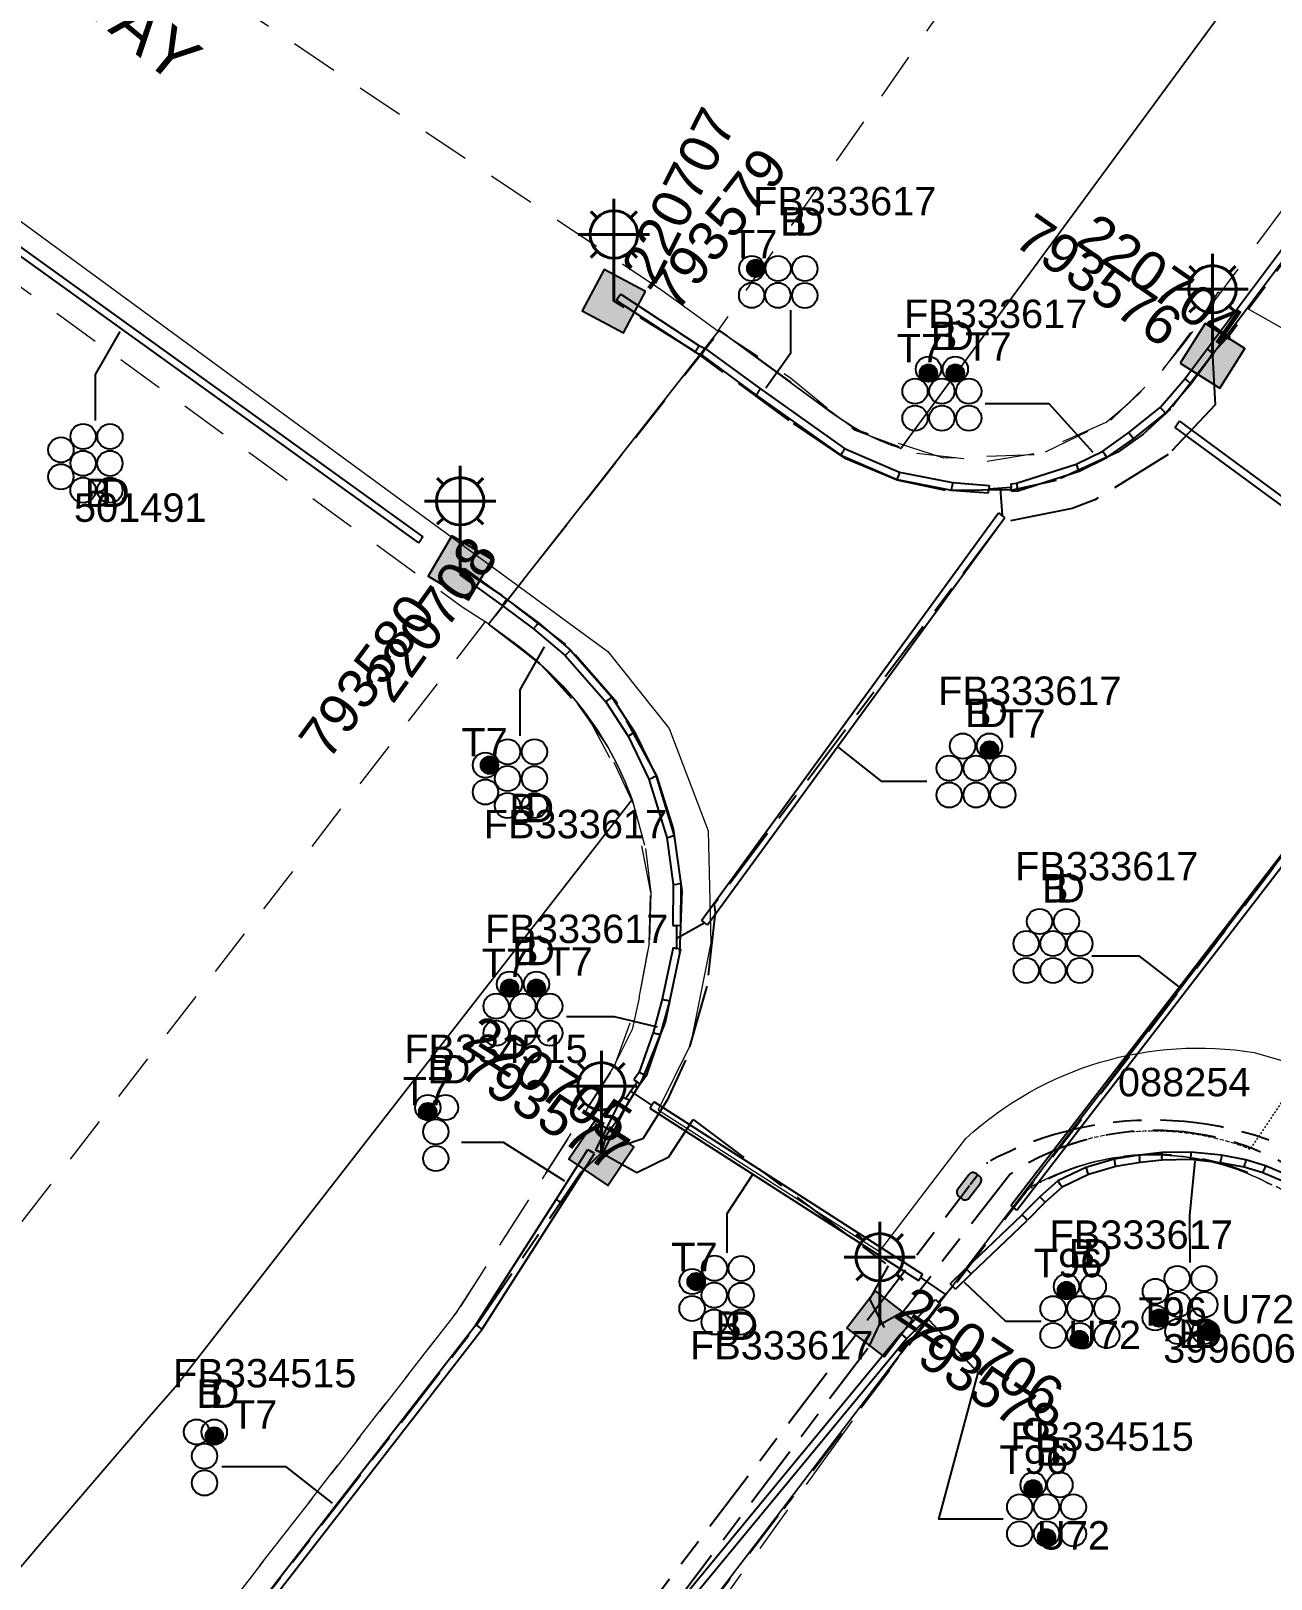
# Model space of a CAD drawing. Header units: metres. Extents: x -1 to 308408, y -2 to 6256973.
# Drawn here: x 307128.1 to 307206.6, y 6254850.2 to 6254948.2 of the extents above; entities that cross this region are included whole.
import ezdxf
from ezdxf.enums import TextEntityAlignment as Align

# ---------------------------------------------------------------- set-up
doc = ezdxf.new("R2010")
doc.units = ezdxf.units.M
for name, pattern in [('Cable Exist UG', [8.2, 4, -1.2, 1.8, -1.2]), ('Dash', [5, 3, -2]), ('HIDDEN', [0.375, 0.25, -0.125]), ('HIDDEN2', [0.1875, 0.125, -0.0625])]:
    doc.linetypes.add(name, pattern=pattern)
doc.layers.get('0').update_dxf_attribs({"color": 6})
for name, color, linetype in [('_User DUCT CONFIGS', 7, 'Continuous'), ('Duct_SP_EXT', 7, 'Continuous'), ('Equip_HV_EXT', 7, 'Continuous'), ('Equip_SP_SL_EXT', 7, 'Continuous'), ('Mains_HV_EXT', 7, 'Continuous'), ('Mains_HV_MOD', 3, 'Continuous'), ('Mains_HV_NEW_U72', 2, 'Continuous'), ('Mains_SL_EXT', 7, 'Continuous'), ('SupportsUG_SP_LV_SL_EXT', 7, 'Continuous'), ('Trench_SP_EXT', 7, 'Continuous')]:
    doc.layers.add(name, color=color, linetype=linetype)
for name, color, linetype, lineweight in [('Cadastre Developer_SP_EXT', 9, 'Continuous', 5), ('Cadastre Land Parcels_SP_EXT', 9, 'Continuous', 5), ('Cadastre Other Property_SP_EXT', 9, 'HIDDEN', 5), ('Cadastre Road Names_SP_HV_LV_SL_EXT', 9, 'Continuous', 5), ('Cadastre Roads_SP_EXT', 9, 'Continuous', 5)]:
    doc.layers.add(name, color=color, linetype=linetype, lineweight=lineweight)
doc.styles.add('COLUMN_LABEL', font='arial.ttf')
doc.styles.add('iecARIAL', font='arial.ttf', dxfattribs={"height": 2})
doc.styles.add('POLE_LABEL', font='arial.ttf')
doc.styles.get("Standard").update_dxf_attribs({"font": 'arial.ttf'})
doc.linetypes.add('Cable New UG', pattern='A,7,-0.25,["x",Standard,S=2,R=0,X=0.2,Y=-0.8],-2.1', length=9.35)

# ---------------------------------------------------------------- blocks, each defined once
blk = doc.blocks.new('COLUMN_EXT')
blk.add_hatch(color=256).paths.add_polyline_path([(-1.485, 1.485), (-1.485, -1.485), (1.485, -1.485), (1.485, 1.485)])
blk.add_lwpolyline([(-1.485, -1.485), (1.485, -1.485), (1.485, 1.485), (-1.485, 1.485)], close=True)
for tag, height, style, flags, p in [('ASSET_NUM', 2.5, 'COLUMN_LABEL', 8, (2, 2)), ('STRUCTURE_PLANT_NUMBER', 0.2, 'POLE_LABEL', 9, (1.813, 0.031)), ('STREET_CODE', 0.2, 'COLUMN_LABEL', 9, (1.813, -0.2))]:
    blk.add_attdef(tag, text='', height=height, dxfattribs=dict(style=style, flags=flags)).set_placement(p, align=Align.MIDDLE_LEFT)
at = {"flags": 9}
for tag, p in [('OWNED_BY', (1.813, -0.6)), ('STATE', (1.813, -0.8)), ('COLUMN_TYPE', (1.813, -0.4)), ('USAGE', (1.813, -1)), ('STREETNAME', (1.813, -1.6)), ('SUBURB', (1.813, -1.8)), ('LEGEND', (1.813, -1.2)), ('LOCATION', (1.813, -1.4)), ('NOTES', (1.813, -2))]:
    blk.add_attdef(tag, text='', height=0.2, dxfattribs=at).set_placement(p, align=Align.MIDDLE_LEFT)
at = {"flags": 1}
blk.add_attdef('Z', (1.813, -2.351), '', height=0.2, dxfattribs=at)
blk = doc.blocks.new('DUCT_EXT')
blk.add_circle((0, 0.8), 0.8)
at = {"flags": 1}
blk.add_attdef('Z', (0, 0), '', height=0.2, dxfattribs=at)
at = {"flags": 9}
for tag, p in [('DUCT_CODE', (0, 0)), ('XSECT_TYPE', (0, -0.2)), ('STATE', (0, -0.6)), ('FB_REFERENCE', (0, -0.4)), ('NOTES', (0, -0.8))]:
    blk.add_attdef(tag, text='', height=0.2, dxfattribs=at).set_placement(p, align=Align.MIDDLE_LEFT)
blk = doc.blocks.new('SL_LANTERN_EXT')
at = {"lineweight": 40}
for p, q in [((0, 1.968), (0, 6.468)), ((-1.459, 5.676), (-1.061, 5.278)), ((1.458, 5.676), (1.06, 5.278)), ((-2.25, 4.218), (2.25, 4.218)), ((-1.459, 2.759), (-1.061, 3.157)), ((1.458, 2.759), (1.06, 3.157)), ((0, 0), (0, 2.721))]:
    blk.add_line(p, q, dxfattribs=at)
blk.add_circle((0, 4.218), 1.5, dxfattribs=at)
at = {"style": 'iecARIAL', "flags": 8}
blk.add_attdef('ASSET_NUM', (1.5, 1.5), '', height=2.5, dxfattribs=at)
for tag, p, height, flags in [('CONSTRUCTED_VOLTAGE', (0.981, -0.653), 0.2, 9), ('CONTROL_TYPE', (0.981, -0.853), 0.2, 9), ('LANTERN_PURPOSE', (0.981, -1.053), 0.2, 9), ('LNUMBER', (2.181, -3.253), 2.5, 8), ('OPERATING_VOLTAGE', (0.981, -1.653), 0.2, 9), ('ORIENTATION', (0.981, -1.853), 0.2, 9), ('OWNED_BY', (0.981, -2.053), 0.2, 9), ('LANTERN_TYPE', (0.981, -1.253), 0.2, 9), ('NO_PHASES', (0.981, -1.453), 0.2, 9), ('STATE', (0.981, -2.253), 0.2, 9), ('CEXIST', (0.981, -2.653), 0.2, 9), ('CNEW', (0.981, -2.853), 0.2, 9), ('CNUMBER', (0.981, -3.053), 0.2, 9), ('USAGE', (0.981, -2.453), 0.2, 9), ('CREMOVE', (0.981, -3.253), 0.2, 9), ('CREPLACE', (0.981, -3.453), 0.2, 9), ('LKINGHEIGHT', (0.981, -3.653), 0.2, 9), ('LBRACKET', (0.981, -3.853), 0.2, 9), ('LBRACKETVOCAB', (0.981, -4.053), 0.2, 9), ('LCATEGORY', (0.981, -4.253), 0.2, 9), ('LCHARGE1', (0.981, -4.453), 0.2, 9), ('LCHARGE1PERCENT', (0.981, -4.653), 0.2, 9), ('LCHARGE2', (0.981, -4.853), 0.2, 9), ('LCHARGE2PERCENT', (0.981, -5.053), 0.2, 9), ('LCHARGE3', (0.981, -5.253), 0.2, 9), ('LCHARGE3PERCENT', (0.981, -5.453), 0.2, 9), ('LEXIST', (0.981, -5.653), 0.2, 9), ('LLAMP', (0.981, -5.853), 0.2, 9), ('LLAMPVOCAB', (0.981, -6.053), 0.2, 9), ('LMAST', (0.981, -6.253), 0.2, 9), ('LMASTVOCAB', (0.981, -6.453), 0.2, 9), ('LNEW', (0.981, -6.653), 0.2, 9), ('LANTNUMBER', (0.981, -6.853), 0.2, 9), ('LOUTREACH', (0.981, -7.253), 0.2, 9), ('LOUTREACHVOCAB', (0.981, -7.453), 0.2, 9), ('LRATECODE', (0.981, -7.653), 0.2, 9), ('LREMOVE', (0.981, -7.853), 0.2, 9), ('LREPLACE', (0.981, -8.053), 0.2, 9), ('LTYPE', (0.981, -8.253), 0.2, 9), ('LTYPEVOCAB', (0.981, -8.453), 0.2, 9), ('LEGEND', (0.981, -8.653), 0.2, 9), ('LOCATION', (0.981, -8.853), 0.2, 9), ('STREETNAME', (0.981, -9.253), 0.2, 9), ('SUBURB', (0.981, -9.453), 0.2, 1), ('NOTES', (0.981, -9.053), 0.2, 9)]:
    blk.add_attdef(tag, p, '', height=height, dxfattribs=dict(flags=flags))
blk = doc.blocks.new('HV_STJ_EXT')
h = blk.add_hatch(color=256)
edge = h.paths.add_edge_path()
edge.add_ellipse((-0.586, 0.131), major_axis=(0.226, 0.226), ratio=1, start_angle=44.99996, end_angle=135)
edge.add_line((-0.906, 0.131), (-0.906, -0.131))
edge.add_ellipse((-0.586, -0.131), major_axis=(0.226, 0.226), ratio=1, start_angle=134.99996, end_angle=225)
edge.add_line((-0.586, -0.451), (0.586, -0.451))
edge.add_ellipse((0.586, -0.131), major_axis=(-0.226, 0.226), ratio=1, start_angle=134.99996, end_angle=225)
edge.add_line((0.906, -0.131), (0.906, 0.131))
edge.add_ellipse((0.586, 0.131), major_axis=(-0.226, 0.226), ratio=1, start_angle=224.99996, end_angle=315)
edge.add_line((0.586, 0.451), (-0.586, 0.451))
blk.add_lwpolyline([(-0.906, 0.131), (-0.906, -0.131, 0.414214), (-0.586, -0.451), (0.586, -0.451, 0.414214), (0.906, -0.131), (0.906, 0.131, 0.414214), (0.586, 0.451), (-0.586, 0.451, 0.414214)], format="xyb", close=True)
for tag, flags, p in [('ORIENTATION', 9, (1.5, 0)), ('Z', 1, (1.5, -0.8)), ('USAGE', 9, (1.5, -0.2)), ('LEGEND', 9, (1.5, -0.4)), ('NOTES', 9, (1.5, -0.6))]:
    blk.add_attdef(tag, text='', height=0.2, dxfattribs=dict(flags=flags)).set_placement(p, align=Align.MIDDLE_LEFT)
blk = doc.blocks.new('CABLE_LARGE_EXT')
h = blk.add_hatch(color=256)
edge = h.paths.add_edge_path()
edge.add_arc((0, 0.55), 0.55, 0, 360)
blk.add_circle((0, 0.55), 0.55)
at = {"flags": 1}
blk.add_attdef('Z', (0, 0), '', height=0.2, dxfattribs=at)
at = {"flags": 9}
for tag, p in [('COND_CODE', (0, 0)), ('XSECT_SIZE', (0, -0.6)), ('STATE', (0, -0.4)), ('FB_REFERENCE', (0, -0.2)), ('NOTES', (0, -0.8))]:
    blk.add_attdef(tag, text='', height=0.2, dxfattribs=at).set_placement(p, align=Align.MIDDLE_LEFT)

msp = doc.modelspace()

# ---------------------------------------------------------------- linework, layer by layer
at = {"layer": '_User DUCT CONFIGS'}
for points in [[(307176.149, 6254930.517), (307176.149, 6254927.76), (307174.584, 6254925.574)], [(307132.183, 6254923.521), (307132.183, 6254926.437), (307133.729, 6254929.154)], [(307188.474, 6254924.614), (307192.487, 6254924.614), (307195.275, 6254921.523)], [(307159.04, 6254903.565), (307159.04, 6254906.481), (307160.587, 6254909.198)], [(307159.04, 6254903.565), (307159.04, 6254906.481), (307160.587, 6254909.198)], [(307184.782, 6254900.691), (307181.926, 6254900.685), (307179.199, 6254902.824)], [(307195.203, 6254889.644), (307198.187, 6254889.651), (307200.717, 6254887.684)], [(307161.969, 6254885.805), (307164.993, 6254885.805), (307167.711, 6254885.153)], [(307155.338, 6254877.864), (307157.957, 6254877.864), (307161.846, 6254875.41)], [(307201.427, 6254870.236), (307201.419, 6254873.207), (307201.755, 6254876.651)], [(307172.141, 6254870.848), (307172.141, 6254873.338), (307173.78, 6254875.858)], [(307192.013, 6254866.502), (307189.777, 6254866.502), (307187.163, 6254868.979)], [(307189.612, 6254853.994), (307185.536, 6254853.994), (307188.015, 6254863.263), (307184.931, 6254866.587)], [(307140.163, 6254857.333), (307144.188, 6254857.333), (307147.145, 6254855.005)]]:
    msp.add_lwpolyline(points, dxfattribs=at)
at = {"layer": 'Cadastre Developer_SP_EXT', "linetype": 'Dash'}
for points in [[(307250.277, 6255133.844), (307240.597, 6255065.826), (307240.597, 6255065.826, -0.108223), (307208.682, 6254983.157), (307208.682, 6254983.157), (307201.356, 6254971.646), (307192.2, 6254958.827), (307171.57, 6254929.255), (307171.57, 6254929.255), (307176.143, 6254926.228), (307176.143, 6254926.228), (307180.213, 6254922.91), (307184.136, 6254921.471), (307188.584, 6254920.947), (307192.289, 6254921.554), (307196.412, 6254923.552), (307199.682, 6254926.691), (307211.942, 6254943.106), (307224.343, 6254960.036), (307224.343, 6254960.036, 0.129274), (307269.714, 6255084.985), (307269.714, 6255084.985), (307281.785, 6255171.615)], [(307225.157, 6254919.373), (307203.199, 6254931.644), (307203.199, 6254931.644, -0.098098), (307196.092, 6254923.413), (307196.092, 6254923.413), (307191.569, 6254921.359), (307185.839, 6254921.138), (307180.213, 6254922.975), (307171.635, 6254929.257), (307157.049, 6254910.635), (307160.278, 6254908.15), (307163.285, 6254904.855), (307166.122, 6254899.537), (307166.967, 6254896.443), (307167.3, 6254893.659), (307167.213, 6254890.457), (307166.562, 6254886.992), (307166.137, 6254884.985), (307164.95, 6254882.624), (307155.051, 6254867.13), (307142.106, 6254850.458), (307124.182, 6254827.368)], [(307022.471, 6254666.341), (307045.175, 6254710.167), (307045.175, 6254710.167, -0.009628), (307070.29, 6254751.501), (307070.29, 6254751.501), (307093.311, 6254784.988), (307124.182, 6254827.368), (307155.051, 6254867.13), (307164.983, 6254882.591), (307166.562, 6254886.992), (307167.213, 6254890.457), (307167.3, 6254893.659), (307166.256, 6254899.157), (307164.404, 6254903.172), (307162.537, 6254905.814), (307160.343, 6254908.053), (307156.852, 6254910.822), (307106.654, 6254845.812), (307073.43, 6254805.523), (307055.968, 6254781.757), (307039.943, 6254755.556), (307022.676, 6254726.256), (307008.549, 6254701.665), (306998.347, 6254680.736)], [(307310.641, 6254846.028, -0.136679), (307274.885, 6254844.636), (307274.885, 6254844.636, -0.18491), (307249.019, 6254861.992), (307249.019, 6254861.992), (307241.904, 6254872.884), (307233.708, 6254882), (307221.899, 6254891.272), (307221.899, 6254891.272, -0.26887), (307216.868, 6254908.701), (307216.868, 6254908.701), (307190.862, 6254874.586), (307190.862, 6254874.586, -0.336702), (307209.316, 6254873.319), (307209.316, 6254873.319), (307225.458, 6254860.648), (307238.397, 6254847.507), (307238.397, 6254847.507, 0.121149), (307264.619, 6254832.509), (307264.619, 6254832.509, 0.153957), (307310.461, 6254831.083)]]:
    msp.add_lwpolyline(points, format="xyb", dxfattribs=at)
msp.add_lwpolyline([(307449.756, 6255019.672), (307287.815, 6255043.287), (307287.815, 6255043.287, -0.119526), (307224.898, 6254919.037), (307224.898, 6254919.037), (307175.724, 6254854.646), (307175.724, 6254854.646, -0.013621), (307117.149, 6254781.72), (307117.149, 6254781.72), (307124.959, 6254775.574), (307124.959, 6254775.574, -0.173854), (307222.31, 6254791.399), (307222.31, 6254791.399), (307252.681, 6254784.364), (307258.59, 6254783.427), (307258.59, 6254783.427, 0.201722), (307292.364, 6254795.418), (307292.364, 6254795.418), (307456.661, 6254967.51), (307444.252, 6254979.247), (307449.756, 6255019.672)], format="xyb", close=True, dxfattribs=at)
for points in [[(307102.793, 6254949.681), (307117.577, 6254939.122), (307155.383, 6254911.729), (307157.061, 6254910.656), (307157.061, 6254910.656), (307171.635, 6254929.125), (307170.226, 6254930.155), (307168.015, 6254931.748), (307141.051, 6254949.86)], [(307117.133, 6254781.729), (307135.693, 6254805.131), (307151.65, 6254821.613), (307162.504, 6254835.943), (307178.302, 6254857.78), (307183.141, 6254864.453), (307187.177, 6254869.76), (307189.873, 6254873.234), (307193.199, 6254877.645), (307197.255, 6254882.918), (307209, 6254898.216)]]:
    msp.add_lwpolyline(points, dxfattribs=at)
at = {"layer": 'Cadastre Land Parcels_SP_EXT', "linetype": 'Continuous'}
for points in [[(307127.342, 6254850.846), (307128.973, 6254852.774), (307130.609, 6254854.697), (307132.251, 6254856.616), (307133.899, 6254858.53), (307135.552, 6254860.44), (307137.212, 6254862.345), (307166.123, 6254899.538), (307165.983, 6254899.914), (307165.837, 6254900.289), (307165.683, 6254900.661), (307165.521, 6254901.028), (307165.353, 6254901.395), (307165.178, 6254901.757), (307164.995, 6254902.117), (307164.805, 6254902.472), (307164.608, 6254902.824), (307164.404, 6254903.173), (307164.194, 6254903.518), (307163.977, 6254903.858), (307163.753, 6254904.195), (307163.523, 6254904.527), (307163.285, 6254904.855), (307163.042, 6254905.179), (307162.793, 6254905.499), (307162.537, 6254905.813), (307162.275, 6254906.123), (307162.007, 6254906.428), (307161.732, 6254906.729), (307161.453, 6254907.023), (307161.167, 6254907.314), (307160.877, 6254907.598), (307160.58, 6254907.877), (307160.278, 6254908.15), (307159.971, 6254908.419), (307159.658, 6254908.682), (307159.34, 6254908.938), (307159.017, 6254909.188), (307158.69, 6254909.433), (307157.049, 6254910.636), (307171.635, 6254929.256), (307178.855, 6254923.96), (307179.135, 6254923.76), (307179.419, 6254923.566), (307179.708, 6254923.377), (307180, 6254923.196), (307180.298, 6254923.022), (307180.599, 6254922.855), (307180.905, 6254922.694), (307181.214, 6254922.54), (307181.526, 6254922.393), (307181.843, 6254922.251), (307182.162, 6254922.119), (307182.484, 6254921.993), (307182.809, 6254921.874), (307183.138, 6254921.761), (307210.016, 6254958.349)], [(307217.082, 6254908.826), (307191.196, 6254875.021), (307191.555, 6254875.131), (307191.863, 6254875.295), (307192.175, 6254875.45), (307192.489, 6254875.601), (307192.808, 6254875.744), (307193.129, 6254875.879), (307193.454, 6254876.008), (307193.781, 6254876.129), (307194.111, 6254876.243), (307194.444, 6254876.35), (307194.778, 6254876.449), (307195.115, 6254876.54), (307195.453, 6254876.625), (307195.793, 6254876.702), (307196.136, 6254876.772), (307196.48, 6254876.834), (307196.824, 6254876.888), (307197.17, 6254876.934), (307197.517, 6254876.973), (307197.864, 6254877.005), (307198.212, 6254877.028), (307198.56, 6254877.044), (307198.91, 6254877.052), (307199.258, 6254877.052), (307199.606, 6254877.044), (307199.954, 6254877.029), (307200.303, 6254877.006), (307200.649, 6254876.976), (307200.996, 6254876.938), (307201.342, 6254876.891), (307201.685, 6254876.839), (307202.029, 6254876.777), (307202.37, 6254876.708), (307202.709, 6254876.632), (307203.048, 6254876.548), (307203.383, 6254876.457), (307203.716, 6254876.359), (307204.048, 6254876.252), (307204.376, 6254876.139), (307204.703, 6254876.017), (307205.026, 6254875.89), (307205.346, 6254875.754), (307205.663, 6254875.612), (307205.977, 6254875.463), (307206.287, 6254875.307), (307206.594, 6254875.145)], [(307206.594, 6254875.145), (307206.287, 6254875.307), (307205.977, 6254875.463), (307205.663, 6254875.612), (307205.346, 6254875.754), (307205.026, 6254875.89), (307204.703, 6254876.017), (307204.376, 6254876.139), (307204.048, 6254876.252), (307203.716, 6254876.359), (307203.383, 6254876.457), (307203.048, 6254876.548), (307202.709, 6254876.632), (307202.37, 6254876.708), (307202.029, 6254876.777), (307201.685, 6254876.839), (307201.342, 6254876.891), (307200.996, 6254876.938), (307200.649, 6254876.976), (307200.303, 6254877.006), (307199.954, 6254877.029), (307199.606, 6254877.044), (307199.258, 6254877.052), (307198.91, 6254877.052), (307198.56, 6254877.044), (307198.212, 6254877.028), (307197.864, 6254877.005), (307197.517, 6254876.973), (307197.17, 6254876.934), (307196.824, 6254876.888), (307196.48, 6254876.834), (307196.136, 6254876.772), (307195.793, 6254876.702), (307195.453, 6254876.625), (307195.115, 6254876.54), (307194.778, 6254876.449), (307194.444, 6254876.35), (307194.111, 6254876.243), (307193.781, 6254876.129), (307193.454, 6254876.008), (307193.129, 6254875.879), (307192.808, 6254875.744), (307192.489, 6254875.601), (307192.175, 6254875.45), (307191.863, 6254875.295), (307191.555, 6254875.131), (307191.196, 6254875.021), (307183.104, 6254864.453), (307165.555, 6254841.399)]]:
    msp.add_lwpolyline(points, dxfattribs=at)
at = {"layer": 'Cadastre Other Property_SP_EXT', "linetype": 'HIDDEN2'}
msp.add_lwpolyline([(307217.077, 6254895.145), (307205.218, 6254877.397), (307205.218, 6254877.397), (307204.882, 6254877.551), (307204.521, 6254877.675), (307204.159, 6254877.792), (307203.792, 6254877.901), (307203.425, 6254878), (307203.054, 6254878.092), (307202.681, 6254878.176), (307202.31, 6254878.25), (307201.932, 6254878.318), (307201.556, 6254878.376), (307201.178, 6254878.427), (307200.797, 6254878.468), (307200.418, 6254878.502), (307200.035, 6254878.527), (307199.655, 6254878.543), (307199.275, 6254878.552), (307198.892, 6254878.552), (307198.509, 6254878.543), (307198.128, 6254878.525), (307197.746, 6254878.5), (307197.365, 6254878.465), (307196.988, 6254878.423), (307196.608, 6254878.373), (307196.23, 6254878.313), (307195.854, 6254878.245), (307195.477, 6254878.169), (307195.105, 6254878.084), (307194.737, 6254877.992), (307194.368, 6254877.892), (307194, 6254877.783), (307193.638, 6254877.666), (307193.275, 6254877.542), (307193.123, 6254877.537), (307192.132, 6254876.23), (307191.154, 6254874.85), (307191.154, 6254874.85), (307192.175, 6254875.451), (307192.489, 6254875.601), (307192.808, 6254875.744), (307193.129, 6254875.879), (307193.454, 6254876.008), (307193.781, 6254876.129), (307194.111, 6254876.243), (307194.444, 6254876.35), (307194.778, 6254876.449), (307195.115, 6254876.54), (307195.453, 6254876.625), (307195.793, 6254876.702), (307196.136, 6254876.772), (307196.48, 6254876.833), (307196.824, 6254876.888), (307197.17, 6254876.934), (307197.517, 6254876.973), (307197.864, 6254877.005), (307198.212, 6254877.028), (307198.56, 6254877.044), (307198.91, 6254877.052), (307199.258, 6254877.052), (307199.606, 6254877.044), (307199.954, 6254877.029), (307200.303, 6254877.006), (307200.649, 6254876.976), (307200.996, 6254876.938), (307201.342, 6254876.891), (307201.685, 6254876.839), (307202.029, 6254876.777), (307202.37, 6254876.708), (307202.709, 6254876.632), (307203.048, 6254876.548), (307203.383, 6254876.457), (307203.716, 6254876.359), (307204.048, 6254876.252), (307204.376, 6254876.139), (307204.703, 6254876.017), (307205.025, 6254875.89), (307205.346, 6254875.754), (307205.663, 6254875.612), (307205.977, 6254875.463), (307206.287, 6254875.307), (307206.594, 6254875.145)], dxfattribs=at)
at = {"layer": 'Cadastre Roads_SP_EXT', "linetype": 'Continuous'}
for points in [[(307210.016, 6254958.349), (307183.138, 6254921.761), (307182.809, 6254921.874), (307182.484, 6254921.993), (307182.162, 6254922.119), (307181.843, 6254922.251), (307181.526, 6254922.393), (307181.214, 6254922.54), (307180.905, 6254922.694), (307180.599, 6254922.855), (307180.298, 6254923.022), (307180, 6254923.196), (307179.708, 6254923.377), (307179.419, 6254923.566), (307179.135, 6254923.76), (307178.855, 6254923.96), (307171.635, 6254929.256), (307157.049, 6254910.636), (307158.69, 6254909.433), (307159.017, 6254909.188), (307159.34, 6254908.938), (307159.658, 6254908.682), (307159.971, 6254908.419), (307160.278, 6254908.15), (307160.58, 6254907.877), (307160.876, 6254907.598), (307161.167, 6254907.314), (307161.453, 6254907.023), (307161.732, 6254906.729), (307162.007, 6254906.428), (307162.275, 6254906.123), (307162.537, 6254905.813), (307162.793, 6254905.499), (307163.042, 6254905.179), (307163.285, 6254904.855), (307163.522, 6254904.527), (307163.753, 6254904.195), (307163.977, 6254903.858), (307164.194, 6254903.517), (307164.404, 6254903.173), (307164.608, 6254902.824), (307164.805, 6254902.472), (307164.995, 6254902.117), (307165.178, 6254901.757), (307165.353, 6254901.395), (307165.522, 6254901.028), (307165.683, 6254900.661), (307165.837, 6254900.289), (307165.983, 6254899.914), (307166.123, 6254899.538), (307137.212, 6254862.345), (307135.552, 6254860.44), (307133.899, 6254858.53), (307132.251, 6254856.616), (307130.609, 6254854.697), (307128.973, 6254852.774), (307127.342, 6254850.846)], [(307165.555, 6254841.399), (307183.104, 6254864.453), (307191.196, 6254875.021), (307217.082, 6254908.826)]]:
    msp.add_lwpolyline(points, dxfattribs=at)
at = {"layer": 'Duct_SP_EXT'}
for p, q in [((307202.507, 6254928.066), (307213.566, 6254942.839)), ((307202.891, 6254927.778), (307213.953, 6254942.555)), ((307117.297, 6254941.194), (307152.614, 6254915.782)), ((307117.578, 6254941.584), (307152.894, 6254916.172)), ((307165.139, 6254931.13), (307165.271, 6254931.33)), ((307165.403, 6254931.53), (307165.271, 6254931.33)), ((307165.403, 6254931.53), (307170.357, 6254928.269)), ((307165.139, 6254931.13), (307170.126, 6254927.846)), ((307170.126, 6254927.846), (307170.241, 6254928.057)), ((307170.126, 6254927.846), (307170.532, 6254927.666)), ((307170.357, 6254928.269), (307170.241, 6254928.057)), ((307170.357, 6254928.269), (307170.727, 6254928.104)), ((307170.508, 6254927.676), (307170.629, 6254927.885)), ((307170.532, 6254927.666), (307170.508, 6254927.676)), ((307170.508, 6254927.676), (307173.97, 6254925.137)), ((307170.532, 6254927.666), (307170.629, 6254927.885)), ((307170.727, 6254928.104), (307170.629, 6254927.885)), ((307170.75, 6254928.094), (307170.629, 6254927.885)), ((307170.727, 6254928.104), (307170.75, 6254928.094)), ((307170.75, 6254928.094), (307174.251, 6254925.526)), ((307201.093, 6254926.159), (307202.506, 6254928.065)), ((307201.467, 6254925.859), (307202.892, 6254927.779)), ((307202.506, 6254928.065), (307202.699, 6254927.922)), ((307202.507, 6254928.066), (307202.699, 6254927.922)), ((307202.891, 6254927.778), (307202.699, 6254927.922)), ((307202.892, 6254927.779), (307202.699, 6254927.922)), ((307174.251, 6254925.526), (307174.111, 6254925.332)), ((307174.251, 6254925.526), (307179.574, 6254921.757)), ((307199.53, 6254924.351), (307201.093, 6254926.159)), ((307199.864, 6254924.004), (307201.467, 6254925.859)), ((307201.093, 6254926.159), (307201.28, 6254926.009)), ((307201.467, 6254925.859), (307201.28, 6254926.009)), ((307173.97, 6254925.137), (307174.111, 6254925.332)), ((307173.97, 6254925.137), (307179.337, 6254921.336)), ((307197.551, 6254922.76), (307199.53, 6254924.351)), ((307197.84, 6254922.377), (307199.864, 6254924.004)), ((307199.53, 6254924.351), (307199.697, 6254924.178)), ((307199.864, 6254924.004), (307199.697, 6254924.178)), ((307200.753, 6254923.478), (307200.611, 6254923.284)), ((307200.753, 6254923.478), (307217.222, 6254911.372)), ((307195.917, 6254921.598), (307197.551, 6254922.76)), ((307197.551, 6254922.76), (307197.696, 6254922.568)), ((307197.84, 6254922.377), (307197.696, 6254922.568)), ((307200.469, 6254923.091), (307200.611, 6254923.284)), ((307200.469, 6254923.091), (307216.937, 6254910.985)), ((307179.337, 6254921.336), (307179.455, 6254921.546)), ((307179.574, 6254921.757), (307179.455, 6254921.546)), ((307179.574, 6254921.757), (307183.047, 6254920.261)), ((307194.225, 6254920.77), (307195.917, 6254921.598)), ((307195.917, 6254921.598), (307196.04, 6254921.392)), ((307196.163, 6254921.185), (307197.84, 6254922.377)), ((307179.337, 6254921.336), (307182.905, 6254919.8)), ((307190.437, 6254919.553), (307194.225, 6254920.77)), ((307194.225, 6254920.77), (307194.315, 6254920.546)), ((307194.405, 6254920.323), (307194.315, 6254920.546)), ((307194.405, 6254920.323), (307196.163, 6254921.185)), ((307196.163, 6254921.185), (307196.04, 6254921.392)), ((307182.905, 6254919.8), (307182.976, 6254920.03)), ((307182.905, 6254919.8), (307186.337, 6254919.126)), ((307183.047, 6254920.261), (307182.976, 6254920.03)), ((307183.047, 6254920.261), (307186.402, 6254919.603)), ((307186.402, 6254919.603), (307186.369, 6254919.365)), ((307186.402, 6254919.603), (307188.711, 6254919.422)), ((307190.086, 6254919.527), (307190.437, 6254919.553)), ((307190.086, 6254919.527), (307190.104, 6254919.288)), ((307190.437, 6254919.553), (307190.484, 6254919.316)), ((307190.53, 6254919.078), (307194.405, 6254920.323)), ((307186.337, 6254919.126), (307186.369, 6254919.365)), ((307186.337, 6254919.126), (307188.674, 6254918.944)), ((307188.674, 6254918.944), (307188.693, 6254919.183)), ((307188.711, 6254919.422), (307188.693, 6254919.183)), ((307190.121, 6254919.048), (307190.104, 6254919.288)), ((307190.121, 6254919.048), (307190.53, 6254919.078)), ((307190.53, 6254919.078), (307190.484, 6254919.316)), ((307170.512, 6254891.887), (307189.314, 6254917.68)), ((307189.314, 6254917.68), (307189.508, 6254917.538)), ((307170.9, 6254891.604), (307189.702, 6254917.397)), ((307189.702, 6254917.397), (307189.508, 6254917.538)), ((307152.614, 6254915.782), (307152.754, 6254915.977)), ((307152.894, 6254916.172), (307152.754, 6254915.977)), ((307155.234, 6254913.77), (307155.376, 6254913.964)), ((307155.234, 6254913.77), (307157.913, 6254911.813)), ((307155.517, 6254914.157), (307155.376, 6254913.964)), ((307155.517, 6254914.157), (307158.196, 6254912.201)), ((307157.913, 6254911.813), (307158.055, 6254912.007)), ((307157.913, 6254911.813), (307158.055, 6254912.007)), ((307157.913, 6254911.813), (307157.913, 6254911.813)), ((307157.913, 6254911.813), (307159.897, 6254910.353)), ((307158.196, 6254912.201), (307158.055, 6254912.007)), ((307158.196, 6254912.2), (307158.055, 6254912.007)), ((307158.196, 6254912.201), (307158.196, 6254912.2)), ((307158.196, 6254912.2), (307160.196, 6254910.729)), ((307160.196, 6254910.729), (307160.047, 6254910.541)), ((307160.196, 6254910.729), (307162.222, 6254908.996)), ((307159.897, 6254910.353), (307160.047, 6254910.541)), ((307159.897, 6254910.353), (307161.884, 6254908.654)), ((307161.884, 6254908.654), (307162.053, 6254908.825)), ((307162.222, 6254908.996), (307162.053, 6254908.825)), ((307162.222, 6254908.996), (307164.845, 6254906.009)), ((307161.884, 6254908.654), (307164.462, 6254905.718)), ((307190.087, 6254873.845), (307216.026, 6254907.515)), ((307190.467, 6254873.552), (307216.407, 6254907.222)), ((307164.462, 6254905.718), (307164.653, 6254905.864)), ((307164.845, 6254906.009), (307164.653, 6254905.864)), ((307164.845, 6254906.009), (307166.293, 6254903.786)), ((307164.462, 6254905.718), (307165.874, 6254903.55)), ((307165.874, 6254903.55), (307166.084, 6254903.668)), ((307165.874, 6254903.55), (307167.19, 6254900.836)), ((307166.293, 6254903.786), (307166.084, 6254903.668)), ((307166.293, 6254903.786), (307167.638, 6254901.011)), ((307167.19, 6254900.836), (307167.414, 6254900.924)), ((307167.638, 6254901.011), (307167.414, 6254900.924)), ((307167.638, 6254901.011), (307168.787, 6254897.24)), ((307167.19, 6254900.836), (307168.316, 6254897.136)), ((307168.316, 6254897.136), (307168.552, 6254897.188)), ((307168.316, 6254897.136), (307168.733, 6254894.166)), ((307168.787, 6254897.24), (307168.552, 6254897.188)), ((307168.787, 6254897.24), (307169.213, 6254894.197)), ((307168.733, 6254894.166), (307168.708, 6254891.562)), ((307168.733, 6254894.166), (307168.973, 6254894.181)), ((307169.213, 6254894.197), (307168.973, 6254894.181)), ((307169.213, 6254894.197), (307169.188, 6254891.557)), ((307168.708, 6254891.562), (307168.948, 6254891.56)), ((307169.188, 6254891.557), (307168.948, 6254891.56)), ((307170.512, 6254891.887), (307170.706, 6254891.745)), ((307170.9, 6254891.604), (307170.706, 6254891.745)), ((307168.713, 6254890.168), (307168.029, 6254886.895)), ((307168.713, 6254890.168), (307168.948, 6254890.119)), ((307169.183, 6254890.07), (307168.948, 6254890.119)), ((307169.183, 6254890.07), (307168.496, 6254886.783)), ((307168.029, 6254886.895), (307167.453, 6254884.791)), ((307168.496, 6254886.783), (307167.911, 6254884.648)), ((307168.029, 6254886.895), (307168.262, 6254886.839)), ((307168.496, 6254886.783), (307168.262, 6254886.839)), ((307167.453, 6254884.791), (307166.573, 6254882.28)), ((307167.911, 6254884.648), (307167.005, 6254882.061)), ((307167.453, 6254884.791), (307167.682, 6254884.719)), ((307167.911, 6254884.648), (307167.682, 6254884.719)), ((307166.573, 6254882.28), (307166.245, 6254881.8)), ((307166.573, 6254882.28), (307166.789, 6254882.171)), ((307166.245, 6254881.8), (307166.443, 6254881.665)), ((307166.641, 6254881.529), (307166.443, 6254881.665)), ((307167.005, 6254882.061), (307166.641, 6254881.529)), ((307167.005, 6254882.061), (307166.789, 6254882.171)), ((307165.504, 6254880.719), (307163.815, 6254877.374)), ((307165.932, 6254880.503), (307164.244, 6254877.158)), ((307165.504, 6254880.719), (307165.718, 6254880.611)), ((307165.932, 6254880.503), (307165.718, 6254880.611)), ((307167.513, 6254880.402), (307167.383, 6254880.2)), ((307167.513, 6254880.402), (307184.498, 6254869.493)), ((307167.254, 6254879.998), (307167.383, 6254880.2)), ((307167.254, 6254879.998), (307184.239, 6254869.089)), ((307161.311, 6254874.226), (307163.331, 6254877.392)), ((307163.331, 6254877.392), (307163.533, 6254877.263)), ((307161.715, 6254873.968), (307163.736, 6254877.134)), ((307163.736, 6254877.134), (307163.533, 6254877.263)), ((307163.815, 6254877.374), (307164.029, 6254877.266)), ((307164.244, 6254877.158), (307164.029, 6254877.266)), ((307196.616, 6254876.774), (307194.836, 6254876.26)), ((307198.199, 6254877.037), (307196.616, 6254876.774)), ((307196.616, 6254876.774), (307196.669, 6254876.539)), ((307196.723, 6254876.305), (307196.669, 6254876.539)), ((307198.265, 6254876.562), (307196.723, 6254876.305)), ((307199.633, 6254877.198), (307198.199, 6254877.037)), ((307198.199, 6254877.037), (307198.232, 6254876.8)), ((307198.265, 6254876.562), (307198.232, 6254876.8)), ((307199.664, 6254876.718), (307198.265, 6254876.562)), ((307201.479, 6254877.23), (307199.633, 6254877.198)), ((307199.633, 6254877.198), (307199.649, 6254876.958)), ((307199.664, 6254876.718), (307199.649, 6254876.958)), ((307201.458, 6254876.749), (307199.664, 6254876.718)), ((307201.458, 6254876.749), (307201.468, 6254876.989)), ((307203.352, 6254876.551), (307201.458, 6254876.749)), ((307201.479, 6254877.23), (307201.468, 6254876.989)), ((307203.421, 6254877.027), (307201.479, 6254877.23)), ((307203.352, 6254876.551), (307203.387, 6254876.789)), ((307204.847, 6254876.274), (307203.352, 6254876.551)), ((307203.421, 6254877.027), (307203.387, 6254876.789)), ((307204.962, 6254876.741), (307203.421, 6254877.027)), ((307204.847, 6254876.274), (307204.905, 6254876.507)), ((307204.962, 6254876.741), (307204.905, 6254876.507)), ((307206.194, 6254876.361), (307204.962, 6254876.741)), ((307194.836, 6254876.26), (307193.063, 6254875.404)), ((307195.009, 6254875.81), (307193.332, 6254875.001)), ((307194.836, 6254876.26), (307194.923, 6254876.035)), ((307195.009, 6254875.81), (307194.923, 6254876.035)), ((307196.723, 6254876.305), (307195.009, 6254875.81)), ((307206.029, 6254875.909), (307204.847, 6254876.274)), ((307206.029, 6254875.909), (307206.111, 6254876.135)), ((307207.279, 6254875.384), (307206.029, 6254875.909)), ((307206.194, 6254876.361), (307206.111, 6254876.135)), ((307207.44, 6254875.837), (307206.194, 6254876.361)), ((307193.063, 6254875.404), (307191.93, 6254874.396)), ((307193.332, 6254875.001), (307192.261, 6254874.047)), ((307193.063, 6254875.404), (307193.198, 6254875.203)), ((307193.332, 6254875.001), (307193.198, 6254875.203)), ((307156.246, 6254866.291), (307161.311, 6254874.226)), ((307156.639, 6254866.014), (307161.715, 6254873.968)), ((307161.311, 6254874.226), (307161.513, 6254874.097)), ((307161.311, 6254874.226), (307161.513, 6254874.097)), ((307161.715, 6254873.968), (307161.513, 6254874.097)), ((307161.715, 6254873.968), (307161.513, 6254874.097)), ((307190.087, 6254873.845), (307190.277, 6254873.699)), ((307190.467, 6254873.552), (307190.277, 6254873.699)), ((307191.93, 6254874.396), (307190.794, 6254873.248)), ((307192.261, 6254874.047), (307191.135, 6254872.911)), ((307191.93, 6254874.396), (307192.096, 6254874.221)), ((307192.261, 6254874.047), (307192.096, 6254874.221)), ((307187.249, 6254869.863), (307190.799, 6254873.253)), ((307187.582, 6254869.518), (307191.13, 6254872.906)), ((307190.794, 6254873.248), (307190.965, 6254873.08)), ((307190.799, 6254873.253), (307190.965, 6254873.08)), ((307191.13, 6254872.906), (307190.965, 6254873.08)), ((307191.135, 6254872.911), (307190.965, 6254873.08)), ((307186.257, 6254868.894), (307187.249, 6254869.863)), ((307187.249, 6254869.863), (307187.415, 6254869.69)), ((307187.582, 6254869.518), (307187.415, 6254869.69)), ((307184.239, 6254869.089), (307184.369, 6254869.291)), ((307184.498, 6254869.493), (307184.369, 6254869.291)), ((307186.257, 6254868.894), (307186.425, 6254868.723)), ((307186.593, 6254868.551), (307186.425, 6254868.723)), ((307186.593, 6254868.551), (307187.582, 6254869.518)), ((307183.143, 6254865.742), (307185.317, 6254867.902)), ((307185.317, 6254867.902), (307185.486, 6254867.731)), ((307185.655, 6254867.561), (307185.486, 6254867.731)), ((307183.482, 6254865.401), (307185.655, 6254867.561)), ((307143.26, 6254849.564), (307156.246, 6254866.291)), ((307143.64, 6254849.269), (307156.639, 6254866.014)), ((307156.246, 6254866.291), (307156.442, 6254866.152)), ((307156.639, 6254866.014), (307156.442, 6254866.152)), ((307183.128, 6254865.724), (307164.015, 6254842.579)), ((307183.128, 6254865.724), (307183.313, 6254865.571)), ((307183.143, 6254865.742), (307183.313, 6254865.571)), ((307183.498, 6254865.419), (307164.391, 6254842.28)), ((307183.482, 6254865.401), (307183.313, 6254865.571)), ((307183.498, 6254865.419), (307183.313, 6254865.571))]:
    msp.add_line(p, q, dxfattribs=at)
at = {"layer": 'Mains_HV_EXT', "linetype": 'Cable Exist UG', "flags": 128}
msp.add_lwpolyline([(307130.107, 6254802.307), (307130.154, 6254802.367), (307131.899, 6254804.407), (307133.598, 6254806.406), (307135.291, 6254808.411), (307136.979, 6254810.42), (307138.66, 6254812.433), (307140.335, 6254814.451), (307142.004, 6254816.477), (307143.669, 6254818.505), (307145.327, 6254820.538), (307146.979, 6254822.576), (307148.625, 6254824.619), (307150.264, 6254826.667), (307151.899, 6254828.719), (307153.527, 6254830.775), (307155.149, 6254832.838), (307156.765, 6254834.904), (307158.374, 6254836.974), (307159.979, 6254839.051), (307161.577, 6254841.131), (307163.169, 6254843.218), (307187.478, 6254875.106)], dxfattribs=at)
at = {"layer": 'Mains_HV_MOD', "linetype": 'Cable Exist UG', "flags": 128}
msp.add_lwpolyline([(307313.17, 6254815.572), (307308.852, 6254833.775, -0.15164), (307265.61, 6254835.341), (307265.61, 6254835.341), (307265.528, 6254835.369), (307265.444, 6254835.393), (307265.444, 6254835.393, -0.120947), (307240.5, 6254849.646), (307240.5, 6254849.646), (307227.461, 6254862.89), (307211.697, 6254875.265), (307211.697, 6254875.265, 0.285794), (307188.583, 6254876.554), (307188.583, 6254876.554), (307187.515, 6254875.155)], format="xyb", dxfattribs=at)
at = {"layer": 'Mains_HV_NEW_U72', "linetype": 'Cable New UG', "lineweight": 0, "flags": 128}
msp.add_lwpolyline([(307110.087, 6254913.803), (307096.08, 6254924.498), (307111.689, 6254947.667), (307164.584, 6254908.902), (307168.474, 6254904.034), (307170.933, 6254897.551), (307171.107, 6254890.477), (307169.829, 6254884.039), (307167.784, 6254879.901), (307181.781, 6254870.931), (307185.307, 6254875.556), (307187.245, 6254878.097, -0.230108), (307205.488, 6254883.523), (307207.742, 6254882.881, -1.037896), (307210.197, 6254881.45), (307210.544, 6254881.255), (307230.132, 6254865.878), (307243.303, 6254852.501, 0.120651), (307266.543, 6254839.239), (307266.739, 6254839.183), (307266.919, 6254839.12, 0.161918), (307312.653, 6254838.952, -1.172847), (307313.507, 6254835.424), (307317.997, 6254816.877)], format="xyb", dxfattribs=at)
at = {"layer": 'Mains_SL_EXT', "linetype": 'Cable Exist UG'}
for points in [[(307239.314, 6254980.456, -0.016913), (307225.611, 6254958.349), (307225.611, 6254958.349), (307225.597, 6254958.33), (307216.91, 6254946.405), (307209.261, 6254936.187), (307203.944, 6254928.957), (307202.699, 6254927.591)], [(307307.88, 6254826.877), (307306.903, 6254831.539), (307306.903, 6254831.539, -0.133427), (307265.115, 6254833.925), (307265.115, 6254833.925), (307265.074, 6254833.939), (307265.032, 6254833.951), (307265.032, 6254833.951, -0.12105), (307239.449, 6254848.576), (307239.449, 6254848.576), (307226.459, 6254861.769), (307210.273, 6254874.475), (307210.273, 6254874.475, 0.336025), (307190.039, 6254875.839), (307190.039, 6254875.839), (307183.285, 6254867.119), (307181.742, 6254866.249)]]:
    msp.add_lwpolyline(points, format="xyb", dxfattribs=at)
for points in [[(307202.765, 6254927.591), (307200.18, 6254924.245), (307198.455, 6254922.659), (307196.863, 6254921.53), (307192.963, 6254919.733), (307190.256, 6254919.137), (307185.952, 6254919.107), (307182.889, 6254919.743), (307179.646, 6254921.096), (307176.073, 6254923.521), (307170.452, 6254927.643), (307170.036, 6254927.946), (307164.973, 6254931.085)], [(307202.846, 6254927.618), (307203.025, 6254924.52), (307203.025, 6254924.52), (307200.042, 6254921.373), (307195.394, 6254918.507), (307193.978, 6254917.96), (307189.475, 6254917.053), (307171.326, 6254892.907), (307171.382, 6254892.398), (307171.382, 6254892.398), (307170.855, 6254887.723), (307169.512, 6254883.042), (307168.348, 6254880.507), (307166.799, 6254878.063), (307164.181, 6254877.172)], [(307164.181, 6254877.172), (307164.516, 6254878.354), (307165.395, 6254879.55), (307165.395, 6254879.55), (307166.733, 6254881.735), (307168.246, 6254885.475), (307169.151, 6254889.817), (307169.298, 6254893.764), (307168.751, 6254897.678), (307167.692, 6254901.036), (307165.154, 6254905.685), (307161.936, 6254909.347), (307157.93, 6254912.432), (307155.245, 6254914.2)], [(307163.815, 6254877.401), (307166.432, 6254875.93), (307168.448, 6254876.931), (307168.448, 6254876.931), (307169.986, 6254879.28), (307182.335, 6254870.028), (307182.335, 6254870.028), (307181.144, 6254867.928), (307182.065, 6254866.124)], [(307130.848, 6254832.694), (307131.393, 6254834.211), (307156.264, 6254866.249), (307162.867, 6254875.918), (307164.182, 6254877.172)], [(307147.398, 6254821.431), (307148.986, 6254822.353), (307181.122, 6254864.931), (307181.791, 6254866.353)]]:
    msp.add_lwpolyline(points, dxfattribs=at)
at = {"layer": 'Trench_SP_EXT', "linetype": 'Cable Exist UG'}
for points in [[(307190.104, 6254919.288), (307188.692, 6254919.183)], [(307189.408, 6254919.236), (307189.536, 6254917.545)], [(307168.948, 6254890.768), (307170.717, 6254891.761)], [(307168.948, 6254890.119), (307168.948, 6254891.56)], [(307165.718, 6254880.611), (307166.443, 6254881.665)], [(307167.383, 6254880.2), (307166.049, 6254881.092)], [(307184.369, 6254869.291), (307185.883, 6254868.251)], [(307186.425, 6254868.723), (307185.486, 6254867.731)]]:
    msp.add_lwpolyline(points, dxfattribs=at)

# ---------------------------------------------------------------- block references
at = {"layer": '_User DUCT CONFIGS'}
for name, p, rotation in [('DUCT_EXT', (307174.496, 6254933.149), 89.76483169115762), ('CABLE_LARGE_EXT', (307174.496, 6254933.149), 89.76483169115762), ('DUCT_EXT', (307176.16, 6254933.147), 89.76483165780745), ('DUCT_EXT', (307177.86, 6254933.14), 89.76483165780745), ('DUCT_EXT', (307174.489, 6254931.449), 89.76483169115762), ('DUCT_EXT', (307176.153, 6254931.447), 89.76483165780745), ('DUCT_EXT', (307177.853, 6254931.44), 89.76483165780745), ('DUCT_EXT', (307130.788, 6254921.671), 89.89443299655403), ('DUCT_EXT', (307132.19, 6254922.518), 89.89443299655403), ('DUCT_EXT', (307133.89, 6254922.515), 89.89443299655403), ('DUCT_EXT', (307132.187, 6254920.818), 89.89443299655403), ('DUCT_EXT', (307133.887, 6254920.815), 89.89443299655403), ('DUCT_EXT', (307130.785, 6254919.971), 89.89443299655403), ('DUCT_EXT', (307132.184, 6254919.118), 89.89443299655403), ('DUCT_EXT', (307133.884, 6254919.115), 89.89443299655403), ('DUCT_EXT', (307159.048, 6254902.563), 89.89443299655403), ('DUCT_EXT', (307160.748, 6254902.56), 89.89443299655403), ('DUCT_EXT', (307157.646, 6254901.715), 89.89443299655403), ('CABLE_LARGE_EXT', (307157.646, 6254901.715), 89.97323589617244), ('DUCT_EXT', (307159.045, 6254900.863), 89.89443299655403), ('DUCT_EXT', (307160.745, 6254900.86), 89.89443299655403), ('DUCT_EXT', (307157.643, 6254900.015), 89.89443299655403), ('DUCT_EXT', (307159.042, 6254899.163), 89.89443299655403), ('DUCT_EXT', (307160.742, 6254899.159), 89.89443299655403), ('DUCT_EXT', (307172.134, 6254869.866), 89.62066229559028), ('DUCT_EXT', (307173.834, 6254869.855), 89.62066229559028), ('DUCT_EXT', (307170.729, 6254869.025), 89.62066229559028), ('CABLE_LARGE_EXT', (307170.729, 6254869.025), 89.62066229559028), ('DUCT_EXT', (307172.123, 6254868.166), 89.62066229559028), ('DUCT_EXT', (307173.823, 6254868.155), 89.62066229559028), ('DUCT_EXT', (307200.031, 6254868.415), 90.0000000000002), ('DUCT_EXT', (307170.717, 6254867.325), 89.62066229559028), ('DUCT_EXT', (307201.464, 6254867.576), 89.76483165780745), ('DUCT_EXT', (307203.164, 6254867.569), 89.76483165780745), ('DUCT_EXT', (307172.112, 6254866.466), 89.62066229559028), ('DUCT_EXT', (307173.812, 6254866.455), 89.62066229559028), ('DUCT_EXT', (307200.021, 6254866.717), 88.97696983515037), ('CABLE_LARGE_EXT', (307200.021, 6254866.717), 89.6569156120592), ('DUCT_EXT', (307201.457, 6254865.876), 89.76483165780745), ('DUCT_EXT', (307203.157, 6254865.869), 89.76483165780745), ('CABLE_LARGE_EXT', (307203.157, 6254865.869), 89.7663092981742)]:
    msp.add_blockref(name, p, dxfattribs=dict(at, rotation=rotation))
for name, p in [('DUCT_EXT', (307184.876, 6254925.981)), ('DUCT_EXT', (307186.576, 6254925.981)), ('CABLE_LARGE_EXT', (307184.876, 6254925.981)), ('CABLE_LARGE_EXT', (307186.576, 6254925.981)), ('DUCT_EXT', (307184.026, 6254924.581)), ('DUCT_EXT', (307185.726, 6254924.581)), ('DUCT_EXT', (307187.426, 6254924.581)), ('DUCT_EXT', (307184.026, 6254922.881)), ('DUCT_EXT', (307185.726, 6254922.881)), ('DUCT_EXT', (307187.426, 6254922.881)), ('DUCT_EXT', (307187.038, 6254902.126)), ('DUCT_EXT', (307188.738, 6254902.126)), ('CABLE_LARGE_EXT', (307188.738, 6254902.126)), ('DUCT_EXT', (307186.188, 6254900.726)), ('DUCT_EXT', (307187.888, 6254900.726)), ('DUCT_EXT', (307189.588, 6254900.726)), ('DUCT_EXT', (307186.188, 6254899.026)), ('DUCT_EXT', (307187.888, 6254899.026)), ('DUCT_EXT', (307189.588, 6254899.026)), ('DUCT_EXT', (307191.907, 6254891.022)), ('DUCT_EXT', (307193.607, 6254891.022)), ('DUCT_EXT', (307191.057, 6254889.622)), ('DUCT_EXT', (307192.757, 6254889.622)), ('DUCT_EXT', (307194.457, 6254889.622)), ('DUCT_EXT', (307191.057, 6254887.922)), ('DUCT_EXT', (307192.757, 6254887.922)), ('DUCT_EXT', (307194.457, 6254887.922)), ('DUCT_EXT', (307158.371, 6254887.057)), ('CABLE_LARGE_EXT', (307158.37, 6254887.057)), ('DUCT_EXT', (307160.071, 6254887.057)), ('CABLE_LARGE_EXT', (307160.071, 6254887.057)), ('DUCT_EXT', (307157.52, 6254885.657)), ('DUCT_EXT', (307159.22, 6254885.657)), ('DUCT_EXT', (307160.92, 6254885.657)), ('DUCT_EXT', (307157.52, 6254883.957)), ('DUCT_EXT', (307159.22, 6254883.957)), ('DUCT_EXT', (307160.92, 6254883.957)), ('DUCT_EXT', (307153.197, 6254879.243)), ('CABLE_LARGE_EXT', (307153.197, 6254879.243)), ('DUCT_EXT', (307154.317, 6254879.243)), ('DUCT_EXT', (307153.702, 6254877.716)), ('DUCT_EXT', (307153.702, 6254876.016)), ('DUCT_EXT', (307200.618, 6254868.428)), ('DUCT_EXT', (307202.309, 6254868.418)), ('DUCT_EXT', (307193.608, 6254867.917)), ('CABLE_LARGE_EXT', (307193.608, 6254867.917)), ('DUCT_EXT', (307195.308, 6254867.917)), ('DUCT_EXT', (307192.758, 6254866.517)), ('DUCT_EXT', (307194.458, 6254866.517)), ('DUCT_EXT', (307196.158, 6254866.517)), ('DUCT_EXT', (307192.758, 6254864.817)), ('DUCT_EXT', (307194.458, 6254864.817)), ('CABLE_LARGE_EXT', (307194.42, 6254864.824)), ('DUCT_EXT', (307196.158, 6254864.817)), ('DUCT_EXT', (307138.568, 6254858.712)), ('DUCT_EXT', (307139.689, 6254858.712)), ('CABLE_LARGE_EXT', (307139.689, 6254858.712)), ('DUCT_EXT', (307139.073, 6254857.185)), ('DUCT_EXT', (307139.073, 6254855.485)), ('DUCT_EXT', (307191.497, 6254855.37)), ('DUCT_EXT', (307193.197, 6254855.37)), ('CABLE_LARGE_EXT', (307191.497, 6254855.37)), ('DUCT_EXT', (307190.647, 6254853.97)), ('DUCT_EXT', (307192.347, 6254853.97)), ('DUCT_EXT', (307194.047, 6254853.97)), ('DUCT_EXT', (307190.647, 6254852.27)), ('DUCT_EXT', (307192.347, 6254852.27)), ('DUCT_EXT', (307194.047, 6254852.27)), ('CABLE_LARGE_EXT', (307192.347, 6254852.27))]:
    msp.add_blockref(name, p, dxfattribs=at)
at = {"layer": 'Equip_HV_EXT', "rotation": 52.72068345692595}
msp.add_blockref('HV_STJ_EXT', (307187.446, 6254875.064), dxfattribs=at)
at = {"layer": 'Equip_SP_SL_EXT'}
ref = msp.add_blockref('SL_LANTERN_EXT', (307164.973, 6254931.084), dxfattribs=at)
ref.add_attrib('ASSET_NUM', '220707', dxfattribs={"layer": '0', "height": 2.5, "rotation": 63.33566, "style": 'iecARIAL'}).set_placement((307166.473, 6254932.584), align=Align.MIDDLE_LEFT)
ref = msp.add_blockref('SL_LANTERN_EXT', (307202.846, 6254927.619), dxfattribs=at)
ref.add_attrib('ASSET_NUM', '220704', dxfattribs={"layer": '0', "height": 2.5, "rotation": 325.19599, "style": 'iecARIAL'}).set_placement((307204.346, 6254929.119), align=Align.MIDDLE_RIGHT)
ref = msp.add_blockref('SL_LANTERN_EXT', (307155.245, 6254914.2), dxfattribs=at)
ref.add_attrib('ASSET_NUM', '220708', dxfattribs={"layer": '0', "height": 2.5, "rotation": 54.37984, "style": 'iecARIAL'}).set_placement((307156.745, 6254915.7), align=Align.MIDDLE_RIGHT)
ref = msp.add_blockref('SL_LANTERN_EXT', (307164.182, 6254877.172), dxfattribs=at)
ref.add_attrib('ASSET_NUM', '220705', dxfattribs={"layer": '0', "height": 2.5, "rotation": 327.09476, "style": 'iecARIAL'}).set_placement((307165.682, 6254878.672), align=Align.MIDDLE_RIGHT)
ref = msp.add_blockref('SL_LANTERN_EXT', (307181.791, 6254866.353), dxfattribs=at)
ref.add_attrib('ASSET_NUM', '220706', dxfattribs={"layer": '0', "height": 2.5, "rotation": 326.30993, "style": 'iecARIAL'}).set_placement((307183.291, 6254867.853), align=Align.MIDDLE_LEFT)
at = {"layer": 'SupportsUG_SP_LV_SL_EXT'}
ref = msp.add_blockref('COLUMN_EXT', (307164.973, 6254931.084), dxfattribs=dict(at, rotation=151.878084633176))
ref.add_attrib('ASSET_NUM', '793579', dxfattribs={"layer": '0', "height": 2.5, "rotation": 52.13592, "style": 'COLUMN_LABEL'}).set_placement((307166.973, 6254931.834), align=Align.TOP_LEFT)
ref = msp.add_blockref('COLUMN_EXT', (307202.846, 6254927.618), dxfattribs=dict(at, rotation=327.7834537674909))
ref.add_attrib('ASSET_NUM', '793576', dxfattribs={"layer": '0', "height": 2.5, "rotation": 325.19599, "style": 'COLUMN_LABEL'}).set_placement((307201.152, 6254930.122), align=Align.TOP_RIGHT)
ref = msp.add_blockref('COLUMN_EXT', (307155.245, 6254914.201), dxfattribs=dict(at, rotation=239.620873816995))
ref.add_attrib('ASSET_NUM', '793580', dxfattribs={"layer": '0', "height": 2.5, "rotation": 53.64644, "style": 'COLUMN_LABEL'}).set_placement((307151.79, 6254912.79), align=Align.TOP_RIGHT)
ref = msp.add_blockref('COLUMN_EXT', (307164.182, 6254877.172), dxfattribs=dict(at, rotation=235.9185068972777))
ref.add_attrib('ASSET_NUM', '793577', dxfattribs={"layer": '0', "height": 2.5, "rotation": 327.09476, "style": 'COLUMN_LABEL'}).set_placement((307166.182, 6254877.922), align=Align.TOP_RIGHT)
ref = msp.add_blockref('COLUMN_EXT', (307181.791, 6254866.353), dxfattribs=dict(at, rotation=232.5147773532017))
ref.add_attrib('ASSET_NUM', '793578', dxfattribs={"layer": '0', "height": 2.5, "rotation": 326.30993, "style": 'COLUMN_LABEL'}).set_placement((307183.791, 6254867.103), align=Align.TOP_LEFT)

# ---------------------------------------------------------------- texts
at = {"layer": '_User DUCT CONFIGS'}
for s, p in [('FB333617', (307173.774, 6254936.512)), ('B', (307175.494, 6254935.233)), ('D', (307176.424, 6254935.23)), ('T7', (307172.388, 6254933.787)), ('FB333617', (307183.326, 6254929.381)), ('B', (307185.026, 6254927.981)), ('D', (307185.926, 6254927.981)), ('T7', (307182.871, 6254927.213)), ('T7', (307187.202, 6254927.313)), ('B', (307131.496, 6254918.058)), ('D', (307132.516, 6254918.059)), ('501491', (307130.809, 6254917.115)), ('FB333617', (307185.488, 6254905.526)), ('B', (307187.188, 6254904.126)), ('D', (307188.088, 6254904.126)), ('T7', (307189.364, 6254903.459)), ('T7', (307155.325, 6254902.266)), ('B', (307158.354, 6254898.102)), ('D', (307159.374, 6254898.104)), ('FB333617', (307156.742, 6254897.087)), ('FB333617', (307190.357, 6254894.422)), ('B', (307192.057, 6254893.022)), ('D', (307192.957, 6254893.022)), ('FB333617', (307156.821, 6254890.457)), ('B', (307158.521, 6254889.057)), ('D', (307159.421, 6254889.057)), ('T7', (307160.696, 6254888.389)), ('T7', (307156.615, 6254888.304)), ('FB334515', (307151.71, 6254882.864)), ('B', (307153.18, 6254881.571)), ('D', (307154.08, 6254881.571)), ('T7', (307151.615, 6254880.181)), ('FB333617', (307192.535, 6254871.101)), ('B', (307193.758, 6254869.917)), ('D', (307194.658, 6254869.917)), ('T7', (307168.596, 6254869.69)), ('T96', (307191.545, 6254869.306)), ('T96', (307198.16, 6254866.237)), ('U72', (307203.407, 6254866.381)), ('B', (307171.399, 6254865.34)), ('D', (307172.286, 6254865.34)), ('B', (307200.698, 6254864.82)), ('D', (307201.653, 6254864.82)), ('FB333617', (307169.785, 6254864.101)), ('U72', (307193.713, 6254864.759)), ('399606', (307199.727, 6254863.903)), ('FB334515', (307137.081, 6254862.333)), ('B', (307138.552, 6254861.04)), ('D', (307139.452, 6254861.04)), ('T7', (307140.745, 6254859.725)), ('FB334515', (307190.065, 6254858.32)), ('B', (307191.647, 6254857.37)), ('D', (307192.547, 6254857.37)), ('T96', (307189.377, 6254856.863)), ('U72', (307191.747, 6254852.07))]:
    msp.add_text(s, height=1.8, dxfattribs=at).set_placement(p)
at = {"layer": 'Cadastre Other Property_SP_EXT'}
msp.add_text('088254', height=1.8, dxfattribs=at).set_placement((307196.864, 6254880.756))
at = {"layer": 'Cadastre Road Names_SP_HV_LV_SL_EXT'}
msp.add_text('WAY', height=3, rotation=320.50286, dxfattribs=at).set_placement((307129.832, 6254950.74))

doc.saveas('drawing.dxf')
